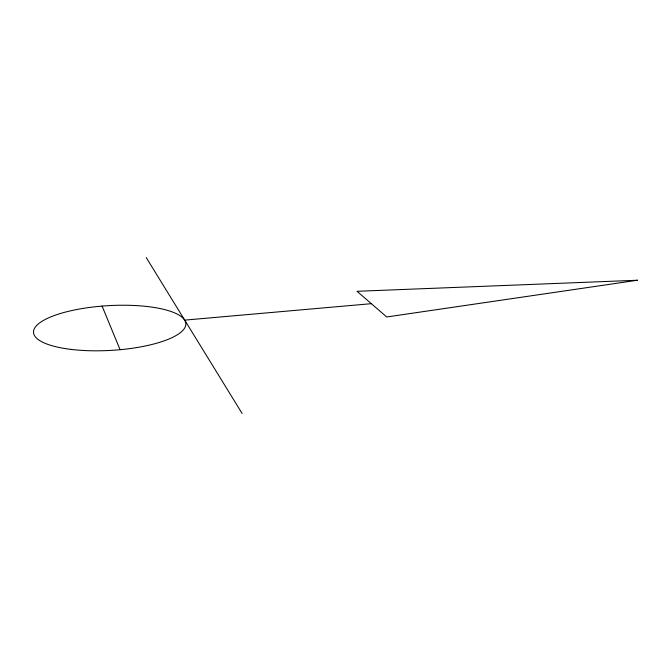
<?xml version="1.0" encoding="UTF-8"?>
<svg xmlns="http://www.w3.org/2000/svg" width="671" height="671" viewBox="0 0 671 671"><rect width="100%" height="100%" fill="white"/><g stroke="black" fill="none" stroke-linecap="round" stroke-linejoin="round"><path stroke-width="1.01" d="M184.701 320.126L371.357 303.678M146.211 257.538L242.105 413.462M102.076 306.077L120.067 349.675M637.45 280.243L386.722 316.972L357.031 291.298L637.45 280.243M71.193 349.415A76.276 22.403 -3.3 0 0 185.842 324.085A76.276 22.403 -3.3 0 0 72.023 310.505A76.276 22.403 -3.3 0 0 71.193 349.415"/></g></svg>
